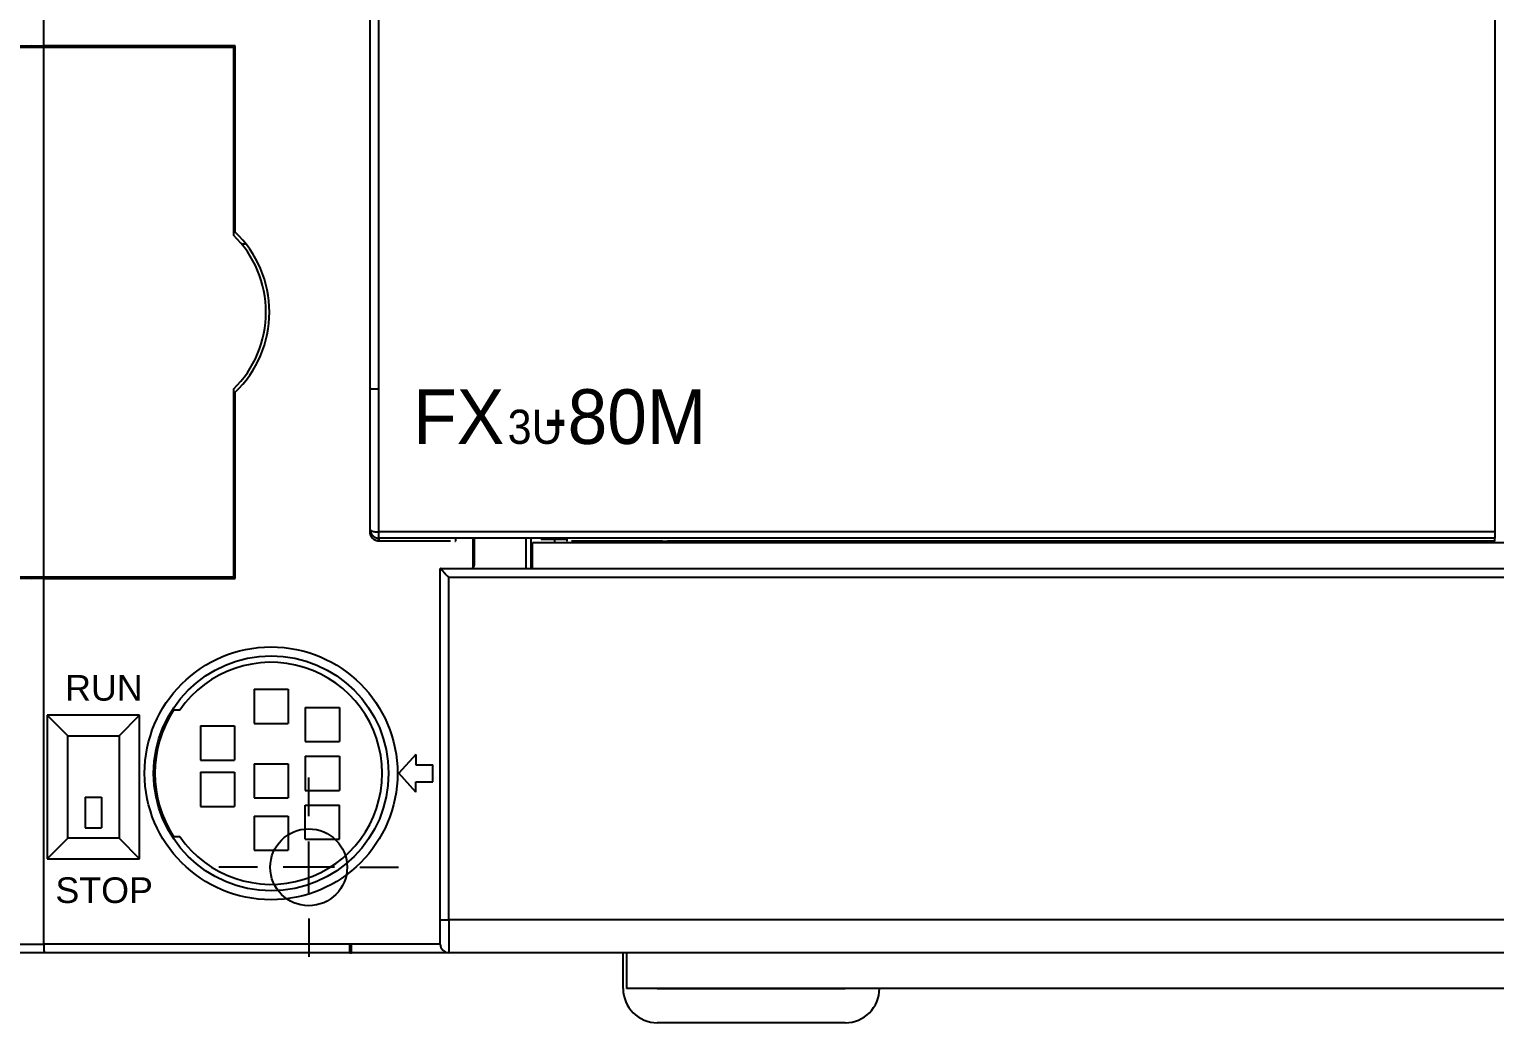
# Model space of a CAD drawing. Header units: inches. Extents: x 14 to 2932, y 13 to 1968.
# Drawn here: x 1205.4 to 1291.1, y 1177.6 to 1235.7 of the extents above; entities that cross this region are included whole.
import ezdxf

# ---------------------------------------------------------------- set-up
doc = ezdxf.new("R2010")
doc.units = ezdxf.units.IN
doc.header["$MEASUREMENT"] = 0
doc.styles.get("Standard").update_dxf_attribs({"font": 'arial.ttf'})

msp = doc.modelspace()

# ---------------------------------------------------------------- linework, layer by layer
at = {"color": 7, "linetype": 'Continuous'}
for p, q in [((1206.214, 1234.766), (1206.214, 1244.066)), ((1225.314, 1214.671), (1225.314, 1238.66)), ((1225.814, 1214.666), (1225.814, 1238.666)), ((1291.114, 1238.666), (1291.114, 1214.666)), ((1200.102, 1234.766), (1206.214, 1234.766)), ((1206.214, 1234.666), (1200.102, 1234.666)), ((1206.514, 1234.666), (1205.514, 1234.766)), ((1205.514, 1234.766), (1205.514, 1234.666)), ((1217.414, 1234.766), (1206.214, 1234.766)), ((1206.214, 1203.666), (1206.214, 1234.666)), ((1217.314, 1234.666), (1206.214, 1234.666)), ((1206.914, 1234.766), (1206.914, 1234.666)), ((1211.414, 1234.666), (1211.414, 1234.766)), ((1212.414, 1234.766), (1212.414, 1234.666)), ((1217.414, 1234.666), (1217.314, 1234.666)), ((1217.314, 1234.666), (1217.314, 1223.675)), ((1217.414, 1223.856), (1217.414, 1234.766)), ((1217.414, 1228.866), (1217.314, 1228.866)), ((1217.414, 1228.666), (1217.314, 1228.666)), ((1217.314, 1226.666), (1217.414, 1226.666)), ((1217.782, 1223.166), (1218.014, 1223.166)), ((1217.314, 1214.657), (1217.314, 1203.666)), ((1217.414, 1203.566), (1217.414, 1214.475)), ((1225.314, 1206.436), (1225.314, 1214.671)), ((1225.814, 1206.298), (1225.814, 1214.666)), ((1291.114, 1214.666), (1291.114, 1206.298)), ((1217.414, 1211.666), (1217.314, 1211.666)), ((1217.314, 1209.666), (1217.414, 1209.666)), ((1217.314, 1209.466), (1217.414, 1209.466)), ((1225.314, 1206.266), (1225.314, 1206.436)), ((1225.814, 1206.298), (1225.79, 1206.298)), ((1225.814, 1205.936), (1225.79, 1205.936)), ((1225.814, 1205.936), (1225.814, 1206.298)), ((1291.114, 1206.298), (1225.814, 1206.298)), ((1225.814, 1205.936), (1225.814, 1205.766)), ((1291.114, 1205.936), (1225.814, 1205.936)), ((1230.014, 1205.766), (1225.814, 1205.766)), ((1230.314, 1205.768), (1230.314, 1205.921)), ((1231.314, 1205.934), (1231.314, 1204.194)), ((1231.414, 1204.367), (1231.414, 1205.934)), ((1234.414, 1205.934), (1234.414, 1204.166)), ((1234.714, 1205.934), (1234.714, 1204.166)), ((1234.814, 1204.166), (1234.814, 1205.666)), ((1291.714, 1205.666), (1234.814, 1205.666)), ((1235.314, 1205.921), (1235.314, 1205.869)), ((1235.314, 1205.869), (1236.814, 1205.869)), ((1236.114, 1205.666), (1236.114, 1205.869)), ((1236.814, 1205.869), (1236.814, 1205.768)), ((1237.114, 1205.766), (1237.1, 1205.766)), ((1240.114, 1205.766), (1237.114, 1205.766)), ((1240.114, 1205.786), (1242.414, 1205.786)), ((1240.114, 1205.766), (1240.114, 1205.786)), ((1241.114, 1205.666), (1241.114, 1205.786)), ((1242.114, 1205.786), (1242.114, 1205.666)), ((1242.414, 1205.786), (1242.714, 1205.766)), ((1291.114, 1205.766), (1242.714, 1205.766)), ((1291.114, 1206.298), (1291.114, 1205.936)), ((1291.114, 1205.766), (1291.114, 1205.936)), ((1229.414, 1204.166), (1484.614, 1204.166)), ((1229.414, 1183.603), (1229.414, 1204.165)), ((1200.102, 1203.666), (1206.214, 1203.666)), ((1206.214, 1203.566), (1200.102, 1203.566)), ((1205.514, 1203.666), (1205.514, 1203.566)), ((1205.514, 1203.566), (1206.514, 1203.666)), ((1206.214, 1203.666), (1217.314, 1203.666)), ((1206.214, 1194.766), (1206.214, 1203.566)), ((1206.214, 1203.566), (1217.414, 1203.566)), ((1206.914, 1203.666), (1206.914, 1203.566)), ((1211.414, 1203.566), (1211.414, 1203.666)), ((1212.414, 1203.666), (1212.414, 1203.566)), ((1217.314, 1203.666), (1217.414, 1203.666)), ((1229.914, 1203.645), (1484.114, 1203.645)), ((1229.914, 1183.582), (1229.914, 1203.645)), ((1218.514, 1197.084), (1218.514, 1195.084)), ((1218.514, 1197.084), (1220.514, 1197.084)), ((1220.514, 1197.084), (1220.514, 1195.084)), ((1211.814, 1195.566), (1206.414, 1195.566)), ((1206.414, 1195.566), (1207.614, 1194.366)), ((1206.414, 1195.566), (1206.414, 1187.166)), ((1211.814, 1195.566), (1206.414, 1195.566)), ((1210.614, 1194.366), (1211.814, 1195.566)), ((1210.614, 1194.366), (1211.814, 1195.566)), ((1211.814, 1187.166), (1211.814, 1195.566)), ((1211.814, 1187.166), (1211.814, 1195.566)), ((1214.17, 1195.866), (1213.809, 1195.866)), ((1214.17, 1195.866), (1213.809, 1195.866)), ((1221.514, 1196.025), (1223.514, 1196.025)), ((1221.514, 1196.025), (1221.514, 1194.025)), ((1223.514, 1196.025), (1223.514, 1194.025)), ((1206.214, 1182.166), (1206.214, 1194.766)), ((1215.376, 1194.944), (1215.376, 1192.944)), ((1215.376, 1194.944), (1217.376, 1194.944)), ((1217.376, 1194.944), (1217.376, 1192.944)), ((1218.514, 1195.084), (1220.514, 1195.084)), ((1207.614, 1188.366), (1207.614, 1194.366)), ((1207.614, 1194.366), (1210.614, 1194.366)), ((1210.614, 1194.366), (1210.614, 1188.366)), ((1221.514, 1194.025), (1223.514, 1194.025)), ((1215.376, 1192.944), (1217.376, 1192.944)), ((1221.514, 1193.166), (1221.514, 1191.166)), ((1221.514, 1193.166), (1223.514, 1193.166)), ((1223.514, 1193.166), (1223.514, 1191.166)), ((1227.982, 1193.266), (1226.982, 1192.166)), ((1227.982, 1193.266), (1227.982, 1192.666)), ((1215.376, 1192.225), (1215.376, 1190.225)), ((1215.376, 1192.225), (1217.376, 1192.225)), ((1217.376, 1192.225), (1217.376, 1190.225)), ((1218.514, 1192.726), (1218.514, 1190.726)), ((1218.514, 1192.726), (1220.514, 1192.726)), ((1220.514, 1192.726), (1220.514, 1190.726)), ((1227.982, 1191.066), (1226.982, 1192.166)), ((1227.982, 1192.666), (1228.982, 1192.666)), ((1228.982, 1191.666), (1228.982, 1192.666)), ((1221.514, 1191.166), (1223.514, 1191.166)), ((1221.714, 1189.666), (1221.714, 1191.916)), ((1227.982, 1191.666), (1228.982, 1191.666)), ((1227.982, 1191.066), (1227.982, 1191.666)), ((1208.641, 1190.777), (1208.641, 1188.974)), ((1208.641, 1190.777), (1209.587, 1190.777)), ((1209.587, 1190.777), (1209.587, 1188.974)), ((1215.376, 1190.225), (1217.376, 1190.225)), ((1218.514, 1190.726), (1220.514, 1190.726)), ((1221.514, 1188.306), (1221.514, 1190.306)), ((1221.514, 1190.306), (1223.514, 1190.306)), ((1223.514, 1188.306), (1223.514, 1190.306)), ((1218.514, 1189.658), (1218.514, 1187.658)), ((1218.514, 1189.658), (1220.514, 1189.658)), ((1220.514, 1189.658), (1220.514, 1187.658)), ((1208.641, 1188.974), (1209.587, 1188.974)), ((1206.414, 1187.166), (1207.614, 1188.366)), ((1210.614, 1188.366), (1207.614, 1188.366)), ((1210.614, 1188.366), (1211.814, 1187.166)), ((1213.809, 1188.466), (1214.17, 1188.466)), ((1218.514, 1187.658), (1220.514, 1187.658)), ((1221.514, 1188.306), (1223.514, 1188.306)), ((1221.714, 1185.166), (1221.714, 1188.166)), ((1206.414, 1187.166), (1211.814, 1187.166)), ((1218.714, 1186.666), (1216.464, 1186.666)), ((1223.214, 1186.666), (1220.214, 1186.666)), ((1224.714, 1186.666), (1226.964, 1186.666)), ((1221.714, 1183.666), (1221.714, 1181.416)), ((1229.414, 1182.166), (1229.414, 1183.603)), ((1229.414, 1183.603), (1229.415, 1183.602)), ((1229.414, 1183.603), (1229.415, 1183.602)), ((1229.914, 1183.582), (1229.914, 1181.666)), ((1484.114, 1183.582), (1229.914, 1183.582)), ((1200.602, 1182.166), (1206.214, 1182.166)), ((1206.271, 1181.666), (1200.714, 1181.666)), ((1229.414, 1182.166), (1206.214, 1182.166)), ((1229.914, 1181.666), (1206.271, 1181.666)), ((1224.114, 1181.666), (1224.114, 1182.166)), ((1224.114, 1181.666), (1224.214, 1181.666)), ((1224.214, 1181.666), (1224.214, 1182.166)), ((1484.114, 1181.666), (1229.914, 1181.666)), ((1349.114, 1181.666), (1229.914, 1181.666)), ((1240.114, 1179.566), (1240.114, 1181.666)), ((1240.314, 1181.666), (1240.314, 1179.566)), ((1473.914, 1179.566), (1240.314, 1179.566)), ((1242.114, 1179.566), (1253.114, 1179.566)), ((1253.114, 1177.566), (1242.114, 1177.566))]:
    msp.add_line(p, q, dxfattribs=at)
for points in [[(1225.815, 1214.666), (1225.808, 1214.665), (1225.802, 1214.665), (1225.796, 1214.665), (1225.789, 1214.665), (1225.783, 1214.665), (1225.777, 1214.665), (1225.771, 1214.665), (1225.764, 1214.665), (1225.758, 1214.665), (1225.752, 1214.665), (1225.746, 1214.665), (1225.74, 1214.665), (1225.733, 1214.665), (1225.727, 1214.665), (1225.721, 1214.665), (1225.715, 1214.665), (1225.709, 1214.665), (1225.703, 1214.665), (1225.697, 1214.665), (1225.691, 1214.665), (1225.685, 1214.665), (1225.679, 1214.665), (1225.673, 1214.665), (1225.667, 1214.665), (1225.661, 1214.665), (1225.656, 1214.665), (1225.65, 1214.665), (1225.644, 1214.665), (1225.638, 1214.665), (1225.632, 1214.665), (1225.627, 1214.665), (1225.621, 1214.665), (1225.615, 1214.665), (1225.61, 1214.665), (1225.604, 1214.665), (1225.599, 1214.665), (1225.593, 1214.665), (1225.588, 1214.665), (1225.582, 1214.665), (1225.577, 1214.665), (1225.571, 1214.665), (1225.566, 1214.665), (1225.561, 1214.665), (1225.556, 1214.665), (1225.55, 1214.665), (1225.545, 1214.665), (1225.54, 1214.665), (1225.535, 1214.665), (1225.53, 1214.665), (1225.525, 1214.665), (1225.52, 1214.665), (1225.515, 1214.665), (1225.51, 1214.665), (1225.505, 1214.665), (1225.5, 1214.665), (1225.496, 1214.665), (1225.491, 1214.665), (1225.486, 1214.665), (1225.482, 1214.665), (1225.477, 1214.666), (1225.473, 1214.666), (1225.468, 1214.666), (1225.464, 1214.666), (1225.459, 1214.666), (1225.455, 1214.666), (1225.451, 1214.666), (1225.447, 1214.666), (1225.443, 1214.666), (1225.438, 1214.666), (1225.434, 1214.666), (1225.43, 1214.666), (1225.427, 1214.666), (1225.423, 1214.666), (1225.419, 1214.666), (1225.415, 1214.666), (1225.411, 1214.666), (1225.408, 1214.667), (1225.404, 1214.667), (1225.401, 1214.667), (1225.397, 1214.667), (1225.394, 1214.667), (1225.39, 1214.667), (1225.387, 1214.667), (1225.384, 1214.667), (1225.381, 1214.667), (1225.378, 1214.667), (1225.375, 1214.667), (1225.372, 1214.667), (1225.369, 1214.667), (1225.366, 1214.668), (1225.363, 1214.668), (1225.358, 1214.668), (1225.355, 1214.668), (1225.353, 1214.668), (1225.348, 1214.668), (1225.344, 1214.668), (1225.342, 1214.668), (1225.338, 1214.669), (1225.334, 1214.669), (1225.332, 1214.669), (1225.329, 1214.669), (1225.327, 1214.669), (1225.325, 1214.669), (1225.323, 1214.669), (1225.321, 1214.67), (1225.319, 1214.67), (1225.316, 1214.67)], [(1225.815, 1205.766), (1225.808, 1205.766), (1225.802, 1205.766), (1225.795, 1205.766), (1225.789, 1205.766), (1225.783, 1205.767), (1225.776, 1205.767), (1225.77, 1205.768), (1225.764, 1205.768), (1225.758, 1205.769), (1225.751, 1205.77), (1225.745, 1205.771), (1225.739, 1205.772), (1225.733, 1205.773), (1225.727, 1205.774), (1225.72, 1205.775), (1225.714, 1205.776), (1225.708, 1205.777), (1225.702, 1205.779), (1225.696, 1205.78), (1225.69, 1205.782), (1225.684, 1205.783), (1225.678, 1205.785), (1225.672, 1205.787), (1225.666, 1205.789), (1225.661, 1205.791), (1225.655, 1205.793), (1225.649, 1205.795), (1225.643, 1205.797), (1225.637, 1205.799), (1225.632, 1205.801), (1225.626, 1205.804), (1225.62, 1205.806), (1225.615, 1205.808), (1225.609, 1205.811), (1225.604, 1205.814), (1225.598, 1205.816), (1225.593, 1205.819), (1225.587, 1205.822), (1225.582, 1205.825), (1225.576, 1205.828), (1225.571, 1205.831), (1225.566, 1205.834), (1225.561, 1205.837), (1225.555, 1205.84), (1225.55, 1205.843), (1225.545, 1205.847), (1225.54, 1205.85), (1225.535, 1205.853), (1225.53, 1205.857), (1225.525, 1205.86), (1225.52, 1205.864), (1225.515, 1205.868), (1225.51, 1205.871), (1225.506, 1205.875), (1225.501, 1205.879), (1225.496, 1205.883), (1225.492, 1205.887), (1225.487, 1205.891), (1225.482, 1205.895), (1225.478, 1205.899), (1225.474, 1205.903), (1225.469, 1205.907), (1225.465, 1205.911), (1225.46, 1205.916), (1225.456, 1205.92), (1225.452, 1205.924), (1225.448, 1205.929), (1225.444, 1205.933), (1225.44, 1205.938), (1225.436, 1205.942), (1225.432, 1205.947), (1225.428, 1205.952), (1225.424, 1205.957), (1225.42, 1205.961), (1225.417, 1205.966), (1225.413, 1205.971), (1225.409, 1205.976), (1225.406, 1205.981), (1225.402, 1205.986), (1225.399, 1205.991), (1225.396, 1205.996), (1225.392, 1206.001), (1225.389, 1206.006), (1225.386, 1206.011), (1225.383, 1206.017), (1225.38, 1206.022), (1225.377, 1206.027), (1225.374, 1206.033), (1225.371, 1206.038), (1225.368, 1206.044), (1225.365, 1206.049), (1225.363, 1206.054), (1225.36, 1206.06), (1225.358, 1206.066), (1225.355, 1206.071), (1225.353, 1206.077), (1225.35, 1206.083), (1225.348, 1206.088), (1225.346, 1206.094), (1225.344, 1206.1), (1225.342, 1206.106), (1225.34, 1206.111), (1225.338, 1206.117), (1225.336, 1206.123), (1225.334, 1206.129), (1225.333, 1206.135), (1225.331, 1206.141), (1225.329, 1206.147), (1225.328, 1206.153), (1225.326, 1206.159), (1225.325, 1206.165), (1225.324, 1206.171), (1225.323, 1206.177), (1225.322, 1206.184), (1225.321, 1206.19), (1225.32, 1206.196), (1225.319, 1206.202), (1225.318, 1206.208), (1225.317, 1206.215), (1225.317, 1206.221), (1225.316, 1206.227), (1225.316, 1206.234), (1225.315, 1206.24), (1225.315, 1206.246), (1225.315, 1206.253), (1225.315, 1206.259), (1225.315, 1206.266)], [(1231.115, 1205.934), (1231.104, 1205.934), (1231.094, 1205.934), (1231.084, 1205.934), (1231.074, 1205.934), (1231.064, 1205.934), (1231.053, 1205.934), (1231.043, 1205.934), (1231.033, 1205.934), (1231.023, 1205.934), (1231.013, 1205.934), (1231.003, 1205.934), (1230.993, 1205.934), (1230.984, 1205.934), (1230.974, 1205.934), (1230.964, 1205.934), (1230.954, 1205.934), (1230.944, 1205.934), (1230.935, 1205.934), (1230.925, 1205.933), (1230.915, 1205.933), (1230.906, 1205.933), (1230.896, 1205.933), (1230.887, 1205.933), (1230.877, 1205.933), (1230.868, 1205.933), (1230.859, 1205.933), (1230.849, 1205.933), (1230.84, 1205.933), (1230.831, 1205.933), (1230.822, 1205.933), (1230.813, 1205.933), (1230.804, 1205.933), (1230.795, 1205.933), (1230.786, 1205.933), (1230.777, 1205.933), (1230.768, 1205.933), (1230.759, 1205.932), (1230.751, 1205.932), (1230.742, 1205.932), (1230.733, 1205.932), (1230.725, 1205.932), (1230.717, 1205.932), (1230.708, 1205.932), (1230.7, 1205.932), (1230.692, 1205.932), (1230.683, 1205.932), (1230.675, 1205.932), (1230.667, 1205.932), (1230.659, 1205.931), (1230.651, 1205.931), (1230.643, 1205.931), (1230.636, 1205.931), (1230.628, 1205.931), (1230.62, 1205.931), (1230.613, 1205.931), (1230.605, 1205.931), (1230.598, 1205.931), (1230.59, 1205.931), (1230.583, 1205.93), (1230.576, 1205.93), (1230.569, 1205.93), (1230.562, 1205.93), (1230.555, 1205.93), (1230.548, 1205.93), (1230.541, 1205.93), (1230.534, 1205.93), (1230.528, 1205.93), (1230.521, 1205.929), (1230.515, 1205.929), (1230.508, 1205.929), (1230.502, 1205.929), (1230.496, 1205.929), (1230.49, 1205.929), (1230.484, 1205.929), (1230.478, 1205.929), (1230.472, 1205.928), (1230.466, 1205.928), (1230.461, 1205.928), (1230.455, 1205.928), (1230.45, 1205.928), (1230.444, 1205.928), (1230.439, 1205.928), (1230.434, 1205.927), (1230.429, 1205.927), (1230.424, 1205.927), (1230.419, 1205.927), (1230.414, 1205.927), (1230.409, 1205.927), (1230.405, 1205.927), (1230.4, 1205.926), (1230.396, 1205.926), (1230.392, 1205.926), (1230.387, 1205.926), (1230.383, 1205.926), (1230.379, 1205.926), (1230.376, 1205.926), (1230.372, 1205.925), (1230.368, 1205.925), (1230.365, 1205.925), (1230.361, 1205.925), (1230.358, 1205.925), (1230.355, 1205.925), (1230.352, 1205.925), (1230.349, 1205.924), (1230.346, 1205.924), (1230.343, 1205.924), (1230.338, 1205.924), (1230.336, 1205.924), (1230.334, 1205.923), (1230.331, 1205.923), (1230.328, 1205.923), (1230.324, 1205.923), (1230.321, 1205.922), (1230.319, 1205.922), (1230.316, 1205.921)], [(1235.315, 1205.921), (1235.312, 1205.922), (1235.309, 1205.922), (1235.305, 1205.923), (1235.302, 1205.923), (1235.3, 1205.923), (1235.298, 1205.923), (1235.294, 1205.924), (1235.291, 1205.924), (1235.289, 1205.924), (1235.286, 1205.924), (1235.283, 1205.924), (1235.278, 1205.925), (1235.275, 1205.925), (1235.271, 1205.925), (1235.268, 1205.925), (1235.265, 1205.925), (1235.261, 1205.925), (1235.258, 1205.925), (1235.254, 1205.926), (1235.25, 1205.926), (1235.246, 1205.926), (1235.242, 1205.926), (1235.238, 1205.926), (1235.234, 1205.926), (1235.229, 1205.926), (1235.225, 1205.927), (1235.22, 1205.927), (1235.215, 1205.927), (1235.211, 1205.927), (1235.206, 1205.927), (1235.201, 1205.927), (1235.196, 1205.927), (1235.19, 1205.928), (1235.185, 1205.928), (1235.18, 1205.928), (1235.174, 1205.928), (1235.169, 1205.928), (1235.163, 1205.928), (1235.157, 1205.928), (1235.152, 1205.929), (1235.146, 1205.929), (1235.14, 1205.929), (1235.133, 1205.929), (1235.127, 1205.929), (1235.121, 1205.929), (1235.115, 1205.929), (1235.108, 1205.929), (1235.102, 1205.93), (1235.095, 1205.93), (1235.088, 1205.93), (1235.081, 1205.93), (1235.075, 1205.93), (1235.068, 1205.93), (1235.061, 1205.93), (1235.053, 1205.93), (1235.046, 1205.93), (1235.039, 1205.931), (1235.032, 1205.931), (1235.024, 1205.931), (1235.017, 1205.931), (1235.009, 1205.931), (1235.002, 1205.931), (1234.994, 1205.931), (1234.986, 1205.931), (1234.978, 1205.931), (1234.97, 1205.931), (1234.962, 1205.932), (1234.954, 1205.932), (1234.946, 1205.932), (1234.938, 1205.932), (1234.93, 1205.932), (1234.921, 1205.932), (1234.913, 1205.932), (1234.904, 1205.932), (1234.896, 1205.932), (1234.887, 1205.932), (1234.879, 1205.932), (1234.87, 1205.932), (1234.861, 1205.933), (1234.852, 1205.933), (1234.844, 1205.933), (1234.835, 1205.933), (1234.826, 1205.933), (1234.817, 1205.933), (1234.808, 1205.933), (1234.798, 1205.933), (1234.789, 1205.933), (1234.78, 1205.933), (1234.771, 1205.933), (1234.761, 1205.933), (1234.752, 1205.933), (1234.743, 1205.933), (1234.733, 1205.933), (1234.724, 1205.933), (1234.714, 1205.933), (1234.704, 1205.933), (1234.695, 1205.934), (1234.685, 1205.934), (1234.675, 1205.934), (1234.666, 1205.934), (1234.656, 1205.934), (1234.646, 1205.934), (1234.636, 1205.934), (1234.626, 1205.934), (1234.616, 1205.934), (1234.606, 1205.934), (1234.596, 1205.934), (1234.586, 1205.934), (1234.576, 1205.934), (1234.566, 1205.934), (1234.556, 1205.934), (1234.545, 1205.934), (1234.535, 1205.934), (1234.525, 1205.934), (1234.515, 1205.934)], [(1229.915, 1203.645), (1229.91, 1203.648), (1229.905, 1203.652), (1229.9, 1203.656), (1229.895, 1203.659), (1229.89, 1203.663), (1229.886, 1203.667), (1229.881, 1203.671), (1229.876, 1203.674), (1229.872, 1203.678), (1229.867, 1203.682), (1229.862, 1203.686), (1229.858, 1203.69), (1229.853, 1203.694), (1229.849, 1203.698), (1229.844, 1203.702), (1229.84, 1203.706), (1229.835, 1203.71), (1229.831, 1203.714), (1229.827, 1203.718), (1229.822, 1203.722), (1229.818, 1203.726), (1229.814, 1203.73), (1229.809, 1203.734), (1229.805, 1203.738), (1229.801, 1203.742), (1229.797, 1203.747), (1229.793, 1203.751), (1229.788, 1203.755), (1229.784, 1203.759), (1229.78, 1203.763), (1229.776, 1203.768), (1229.772, 1203.772), (1229.768, 1203.776), (1229.764, 1203.78), (1229.76, 1203.785), (1229.756, 1203.789), (1229.752, 1203.793), (1229.748, 1203.797), (1229.744, 1203.802), (1229.74, 1203.806), (1229.736, 1203.81), (1229.733, 1203.815), (1229.729, 1203.819), (1229.725, 1203.823), (1229.721, 1203.828), (1229.717, 1203.832), (1229.713, 1203.836), (1229.71, 1203.841), (1229.706, 1203.845), (1229.702, 1203.849), (1229.698, 1203.853), (1229.695, 1203.858), (1229.691, 1203.862), (1229.687, 1203.866), (1229.684, 1203.871), (1229.68, 1203.875), (1229.676, 1203.879), (1229.673, 1203.883), (1229.669, 1203.888), (1229.666, 1203.892), (1229.662, 1203.896), (1229.658, 1203.901), (1229.655, 1203.905), (1229.651, 1203.909), (1229.648, 1203.913), (1229.644, 1203.917), (1229.64, 1203.922), (1229.637, 1203.926), (1229.633, 1203.93), (1229.63, 1203.934), (1229.626, 1203.938), (1229.623, 1203.942), (1229.619, 1203.946), (1229.616, 1203.95), (1229.612, 1203.954), (1229.609, 1203.958), (1229.605, 1203.962), (1229.602, 1203.966), (1229.598, 1203.97), (1229.595, 1203.974), (1229.591, 1203.978), (1229.588, 1203.982), (1229.584, 1203.986), (1229.581, 1203.99), (1229.577, 1203.994), (1229.574, 1203.998), (1229.57, 1204.001), (1229.567, 1204.005), (1229.564, 1204.009), (1229.56, 1204.013), (1229.557, 1204.016), (1229.553, 1204.02), (1229.55, 1204.023), (1229.547, 1204.027), (1229.543, 1204.031), (1229.54, 1204.034), (1229.537, 1204.038), (1229.533, 1204.041), (1229.53, 1204.044), (1229.527, 1204.048), (1229.524, 1204.051), (1229.521, 1204.054), (1229.517, 1204.058), (1229.514, 1204.061), (1229.511, 1204.064), (1229.508, 1204.067), (1229.505, 1204.07), (1229.502, 1204.074), (1229.499, 1204.077), (1229.496, 1204.08), (1229.493, 1204.083), (1229.49, 1204.086), (1229.488, 1204.088), (1229.485, 1204.091), (1229.482, 1204.094), (1229.479, 1204.097), (1229.477, 1204.099), (1229.474, 1204.102), (1229.471, 1204.105), (1229.469, 1204.107), (1229.466, 1204.11), (1229.464, 1204.112), (1229.462, 1204.115), (1229.459, 1204.117), (1229.457, 1204.12), (1229.455, 1204.122), (1229.452, 1204.124), (1229.45, 1204.126), (1229.448, 1204.128), (1229.446, 1204.13), (1229.444, 1204.132), (1229.442, 1204.134), (1229.44, 1204.136), (1229.438, 1204.138), (1229.437, 1204.14), (1229.435, 1204.142), (1229.433, 1204.143), (1229.432, 1204.145), (1229.43, 1204.147), (1229.427, 1204.15), (1229.425, 1204.152), (1229.424, 1204.154), (1229.421, 1204.156), (1229.42, 1204.158), (1229.418, 1204.16), (1229.416, 1204.162), (1229.415, 1204.164)], [(1206.215, 1182.166), (1206.215, 1182.161), (1206.215, 1182.157), (1206.215, 1182.153), (1206.215, 1182.148), (1206.215, 1182.144), (1206.215, 1182.14), (1206.214, 1182.136), (1206.214, 1182.132), (1206.214, 1182.127), (1206.214, 1182.123), (1206.214, 1182.119), (1206.214, 1182.115), (1206.214, 1182.111), (1206.214, 1182.106), (1206.214, 1182.102), (1206.214, 1182.098), (1206.214, 1182.094), (1206.214, 1182.09), (1206.213, 1182.086), (1206.213, 1182.082), (1206.213, 1182.078), (1206.213, 1182.074), (1206.213, 1182.069), (1206.213, 1182.065), (1206.213, 1182.061), (1206.213, 1182.057), (1206.212, 1182.053), (1206.212, 1182.049), (1206.212, 1182.045), (1206.212, 1182.041), (1206.212, 1182.037), (1206.212, 1182.033), (1206.212, 1182.03), (1206.212, 1182.026), (1206.211, 1182.022), (1206.211, 1182.018), (1206.211, 1182.014), (1206.211, 1182.01), (1206.211, 1182.006), (1206.211, 1182.002), (1206.211, 1181.998), (1206.211, 1181.995), (1206.211, 1181.991), (1206.21, 1181.987), (1206.21, 1181.983), (1206.21, 1181.979), (1206.21, 1181.976), (1206.21, 1181.972), (1206.21, 1181.968), (1206.21, 1181.964), (1206.21, 1181.961), (1206.21, 1181.957), (1206.21, 1181.953), (1206.21, 1181.95), (1206.21, 1181.946), (1206.21, 1181.942), (1206.21, 1181.939), (1206.21, 1181.935), (1206.21, 1181.932), (1206.21, 1181.928), (1206.21, 1181.924), (1206.21, 1181.921), (1206.21, 1181.917), (1206.21, 1181.914), (1206.21, 1181.91), (1206.211, 1181.907), (1206.211, 1181.903), (1206.211, 1181.9), (1206.211, 1181.896), (1206.211, 1181.893), (1206.211, 1181.89), (1206.212, 1181.886), (1206.212, 1181.883), (1206.212, 1181.879), (1206.212, 1181.876), (1206.212, 1181.873), (1206.213, 1181.869), (1206.213, 1181.866), (1206.213, 1181.863), (1206.214, 1181.86), (1206.214, 1181.856), (1206.214, 1181.853), (1206.215, 1181.85), (1206.215, 1181.847), (1206.215, 1181.844), (1206.216, 1181.84), (1206.216, 1181.837), (1206.216, 1181.834), (1206.217, 1181.831), (1206.217, 1181.828), (1206.217, 1181.825), (1206.218, 1181.822), (1206.218, 1181.819), (1206.219, 1181.816), (1206.219, 1181.813), (1206.22, 1181.81), (1206.22, 1181.807), (1206.221, 1181.804), (1206.221, 1181.801), (1206.222, 1181.796), (1206.222, 1181.793), (1206.223, 1181.79), (1206.224, 1181.785), (1206.224, 1181.782), (1206.225, 1181.78), (1206.225, 1181.777), (1206.226, 1181.774), (1206.226, 1181.772), (1206.227, 1181.769), (1206.227, 1181.767), (1206.228, 1181.764), (1206.228, 1181.762), (1206.229, 1181.759), (1206.229, 1181.757), (1206.23, 1181.755), (1206.23, 1181.752), (1206.231, 1181.75), (1206.232, 1181.745), (1206.233, 1181.741), (1206.233, 1181.739), (1206.234, 1181.737), (1206.234, 1181.735), (1206.235, 1181.733), (1206.235, 1181.731), (1206.236, 1181.729), (1206.236, 1181.727), (1206.237, 1181.725), (1206.237, 1181.723), (1206.238, 1181.721), (1206.238, 1181.719), (1206.239, 1181.717), (1206.239, 1181.715), (1206.24, 1181.712), (1206.241, 1181.71), (1206.242, 1181.707), (1206.242, 1181.705), (1206.243, 1181.702), (1206.244, 1181.699), (1206.246, 1181.695), (1206.247, 1181.693), (1206.248, 1181.69), (1206.249, 1181.688), (1206.249, 1181.686), (1206.251, 1181.684), (1206.252, 1181.682), (1206.253, 1181.68), (1206.254, 1181.678), (1206.256, 1181.676), (1206.257, 1181.674), (1206.259, 1181.672), (1206.261, 1181.67), (1206.263, 1181.668), (1206.265, 1181.667), (1206.267, 1181.667), (1206.269, 1181.666), (1206.272, 1181.666)]]:
    msp.add_lwpolyline(points, dxfattribs=at)
for centre, radius in [((1219.514, 1192.166), 7.4), ((1219.514, 1192.166), 7.4), ((1219.514, 1192.166), 6.875), ((1219.514, 1192.166), 6.875), ((1221.714, 1186.666), 2.25)]:
    msp.add_circle(centre, radius, dxfattribs=at)
for centre, radius, start, end in [((1212.914, 1219.166), 6.3, 314.29988, 45.70021), ((1212.914, 1219.166), 6.5, 0, 46.18694), ((1212.914, 1219.166), 6.5, 313.81306, 0), ((1226.306, 1206.488), 0.993, 183.03178, 186.21057), ((1225.405, 1206.454), 0.0928, 191.43046, 201.19725), ((1225.366, 1206.434), 0.0491, 196.17523, 211.07321), ((1225.711, 1206.407), 0.393, 183.78464, 189.98757), ((1225.394, 1206.456), 0.0844, 213.52734, 220.04538), ((1225.756, 1206.414), 0.439, 189.82291, 193.53267), ((1225.511, 1206.598), 0.267, 227.32285, 229.27404), ((1226.348, 1206.615), 1.063, 196.60784, 197.8438), ((1225.435, 1206.511), 0.152, 229.4042, 233.41068), ((1225.826, 1206.445), 0.514, 197.67188, 200.50855), ((1225.445, 1206.518), 0.163, 232.2275, 236.45343), ((1225.753, 1206.407), 0.432, 199.25961, 202.86384), ((1225.484, 1206.584), 0.24, 237.28324, 240.39815), ((1225.807, 1206.431), 0.492, 202.96888, 206.10573), ((1225.521, 1206.657), 0.322, 241.1624, 243.6789), ((1225.837, 1206.449), 0.527, 206.43553, 209.35234), ((1225.541, 1206.704), 0.373, 244.07354, 246.43349), ((1225.815, 1206.437), 0.501, 209.3683, 212.47235), ((1225.569, 1206.769), 0.444, 246.57876, 248.71005), ((1225.809, 1206.431), 0.493, 212.28899, 215.47404), ((1225.6, 1206.857), 0.538, 248.99254, 250.87495), ((1225.814, 1206.436), 0.5, 215.55899, 218.70618), ((1225.63, 1206.952), 0.637, 251.11001, 252.79435), ((1225.818, 1206.439), 0.504, 218.67977, 221.81005), ((1225.657, 1207.046), 0.734, 252.95689, 254.49951), ((1225.816, 1206.438), 0.503, 221.88579, 225.03059), ((1225.683, 1207.148), 0.84, 254.63968, 256.05341), ((1225.816, 1206.438), 0.503, 224.98261, 228.12957), ((1225.708, 1207.256), 0.95, 256.19271, 257.49623), ((1225.817, 1206.44), 0.505, 228.2165, 231.3474), ((1225.73, 1207.364), 1.061, 257.58847, 258.79769), ((1225.817, 1206.44), 0.505, 231.32482, 234.44326), ((1225.749, 1207.472), 1.17, 258.89933, 260.02911), ((1225.818, 1206.441), 0.506, 234.51212, 237.60806), ((1225.766, 1207.576), 1.276, 260.10197, 261.16451), ((1225.817, 1206.441), 0.506, 237.61224, 240.69157), ((1225.78, 1207.678), 1.379, 261.23419, 262.23708), ((1225.818, 1206.443), 0.508, 240.78167, 243.82784), ((1225.792, 1207.771), 1.473, 262.27939, 263.23278), ((1225.818, 1206.443), 0.507, 243.8116, 246.83257), ((1225.8, 1207.863), 1.565, 263.33424, 264.24086), ((1225.818, 1206.446), 0.51, 246.94899, 249.92244), ((1225.807, 1207.933), 1.635, 264.24203, 265.11503), ((1225.817, 1206.444), 0.508, 249.89613, 252.84628), ((1225.81, 1207.995), 1.697, 265.16593, 266.00849), ((1225.816, 1206.444), 0.508, 252.97828, 255.89275), ((1225.814, 1208.056), 1.759, 266.02522, 266.83646), ((1225.817, 1206.446), 0.51, 255.87057, 258.73026), ((1225.817, 1208.144), 1.846, 266.90718, 267.67542), ((1225.818, 1206.46), 0.524, 258.92184, 261.66545), ((1225.816, 1208.113), 1.815, 267.67158, 268.44465), ((1225.816, 1206.443), 0.507, 261.64371, 264.429), ((1225.812, 1208.005), 1.707, 268.456, 269.2667), ((1225.813, 1206.409), 0.473, 264.38862, 267.32214), ((1230.272, 1662.334), 456.569, 269.99947, 270.00052), ((1230.28, 1540.861), 335.096, 269.99936, 270.00064), ((1230.287, 1438.689), 232.924, 269.99918, 270.00082), ((1230.293, 1361.283), 155.518, 269.99892, 270.00108), ((1230.299, 1301.06), 95.295, 269.99849, 270.00151), ((1230.303, 1259.212), 53.446, 269.99777, 270.00223), ((1230.307, 1231.707), 25.941, 269.99629, 270.00371), ((1230.31, 1216.26), 10.494, 269.99307, 270.00693), ((1230.312, 1208.328), 2.562, 269.97988, 270.02012), ((1230.312, 1205.871), 0.106, 270.26095, 270.83036), ((1236.851, 1215.208), 9.442, 269.77653, 269.79267), ((1236.818, 1221.602), 15.836, 269.99446, 270.00554), ((1236.822, 1268.999), 63.233, 269.99844, 270.00156), ((1236.83, 1382.298), 176.532, 269.99919, 270.00081), ((1236.835, 1424.046), 218.281, 269.99923, 270.00077), ((1236.842, 1569.207), 363.441, 269.99947, 270.00053), ((1231.214, 1204.366), 0.2, 270, 0), ((1219.514, 1192.166), 6.5, 214.6966, 145.3034), ((1219.514, 1192.166), 6.5, 214.6966, 145.3034), ((1219.514, 1192.166), 6.8, 147.03561, 212.96439), ((1219.514, 1192.166), 6.8, 147.03561, 212.96439), ((1229.417, 1183.603), 0.00223, 213.36698, 267.14326), ((1229.417, 1183.603), 0.00223, 213.44555, 267.06468), ((1229.422, 1183.611), 0.0107, 242.70523, 259.62194), ((1229.422, 1183.611), 0.0107, 242.70866, 259.61851), ((1229.43, 1183.634), 0.0356, 252.80809, 259.82164), ((1229.43, 1183.634), 0.0356, 252.83616, 259.85571), ((1229.442, 1183.68), 0.0824, 257.59882, 261.55748), ((1229.442, 1183.68), 0.0823, 257.49711, 261.46133), ((1229.457, 1183.761), 0.165, 260.32807, 262.76406), ((1229.457, 1183.761), 0.165, 260.33799, 262.77816), ((1229.476, 1183.884), 0.289, 262.14245, 263.81001), ((1229.476, 1183.883), 0.289, 262.06495, 263.73569), ((1229.499, 1184.061), 0.468, 263.3589, 264.55566), ((1229.498, 1184.06), 0.467, 263.41592, 264.61511), ((1229.523, 1184.29), 0.698, 264.37312, 265.29353), ((1229.523, 1184.289), 0.697, 264.37674, 265.2991), ((1229.551, 1184.59), 1, 265.12551, 265.84651), ((1229.551, 1184.588), 0.998, 265.07932, 265.8019), ((1229.579, 1184.949), 1.36, 265.72775, 266.31704), ((1229.579, 1184.946), 1.357, 265.72709, 266.3177), ((1229.612, 1185.387), 1.799, 266.19426, 266.68112), ((1229.611, 1185.384), 1.796, 266.19603, 266.684), ((1229.641, 1185.882), 2.295, 266.65296, 267.06772), ((1229.641, 1185.877), 2.29, 266.65248, 267.0682), ((1229.673, 1186.453), 2.867, 267.02373, 267.3799), ((1229.674, 1186.446), 2.86, 266.9912, 267.34821), ((1229.705, 1187.063), 3.478, 267.3094, 267.62241), ((1229.703, 1187.055), 3.469, 267.33916, 267.65292), ((1229.735, 1187.75), 4.165, 267.60457, 267.88043), ((1229.734, 1187.74), 4.156, 267.60424, 267.88076), ((1229.763, 1188.474), 4.889, 267.86142, 268.10801), ((1229.763, 1188.462), 4.878, 267.86112, 268.10831), ((1229.789, 1189.187), 5.603, 268.08491, 268.30915), ((1229.789, 1189.174), 5.59, 268.08464, 268.30943), ((1229.809, 1189.849), 6.265, 268.30903, 268.51708), ((1229.811, 1189.833), 6.25, 268.2836, 268.49216), ((1229.836, 1190.72), 7.137, 268.47992, 268.66695), ((1229.835, 1190.706), 7.123, 268.4803, 268.66779), ((1229.866, 1191.834), 8.251, 268.63661, 268.80122), ((1229.862, 1191.814), 8.231, 268.66057, 268.82559), ((1229.867, 1191.978), 8.395, 268.81696, 268.98413), ((1229.864, 1191.999), 8.416, 268.84055, 269.00731), ((1229.86, 1191.617), 8.034, 268.98366, 269.16461), ((1229.857, 1191.597), 8.014, 269.00601, 269.18742), ((1229.904, 1193.766), 10.183, 269.09857, 269.2339), ((1229.903, 1193.74), 10.158, 269.0984, 269.23407), ((1230.057, 1205.41), 21.829, 269.23875, 269.29623), ((1230.057, 1205.365), 21.784, 269.23901, 269.29664), ((1229.885, 1193.021), 9.438, 269.42143, 269.59038), ((1229.884, 1192.993), 9.411, 269.42104, 269.59042), ((1229.883, 1192.574), 8.992, 269.58054, 269.84963), ((1229.883, 1192.551), 8.969, 269.58019, 269.84997), ((1229.968, 1207.063), 23.481, 269.73482, 269.86888), ((1229.964, 1207.007), 23.425, 269.74511, 269.87952), ((1229.914, 1182.166), 0.5, 180, 270), ((1242.114, 1179.566), 2, 180, 270), ((1253.114, 1179.566), 2, 270, 0)]:
    msp.add_arc(centre, radius, start, end, dxfattribs=at)

# ---------------------------------------------------------------- texts
for s, height, width, p in [('FX  -80M', 3.2, 0.933333, (1227.827, 1211.451)), ('3U', 2, 0.9, (1233.357, 1211.455))]:
    msp.add_text(s, height=height, dxfattribs=dict(at, width=width)).set_placement(p)
for s, p in [('RUN', (1207.462, 1196.421)), ('STOP', (1206.892, 1184.575))]:
    msp.add_text(s, height=1.5, dxfattribs=at).set_placement(p)

doc.saveas('drawing.dxf')
